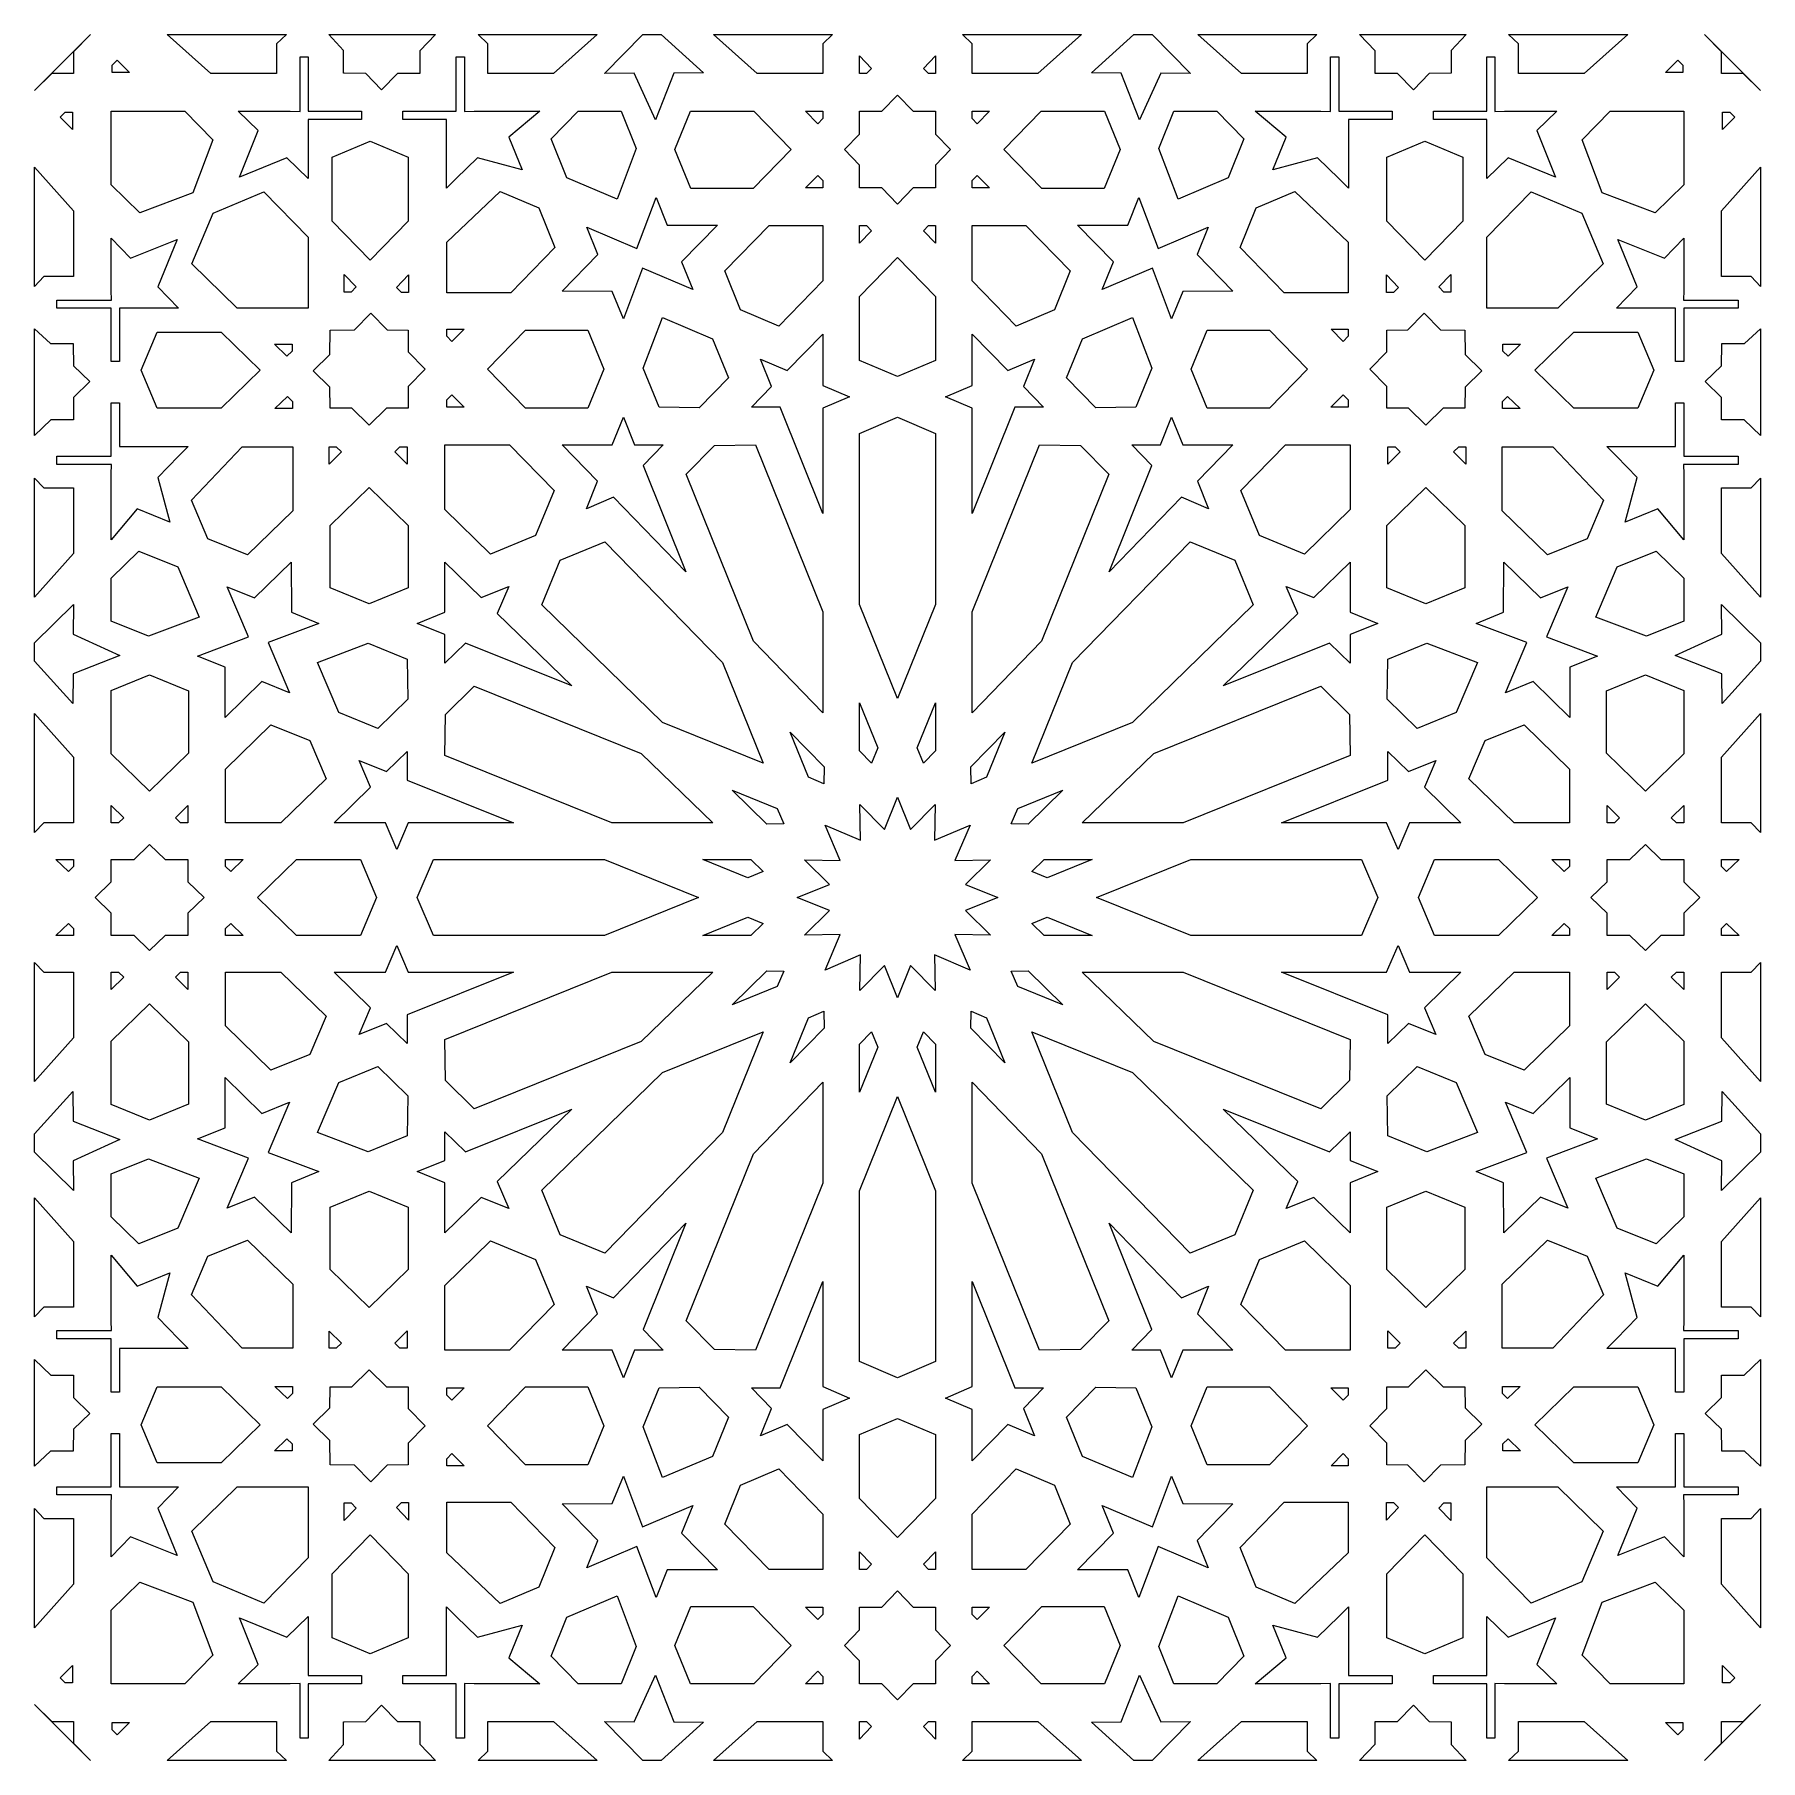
# Model space of a CAD drawing. Extents: x 926 to 1921, y -90 to 906.
import ezdxf

# ---------------------------------------------------------------- set-up
doc = ezdxf.new("R2010")
doc.units = 0
doc.layers.add('LAYER_1', color=18, linetype='CONTINUOUS')

msp = doc.modelspace()

# ---------------------------------------------------------------- linework, layer by layer
at = {"layer": 'LAYER_1'}
for points in [[(1065.37, 900.58), (1065.37, 883.39), (1027.54, 883.39), (1002.36, 905.94), (1071.08, 905.94)], [(1157.11, 905.94), (1148.01, 896.6), (1148.01, 883.39), (1135.13, 883.39), (1125.98, 874.1), (1116.94, 883.39), (1104.34, 883.63), (1104.1, 883.64), (1104.1, 896.8), (1095.5, 905.94)], [(1225.15, 883.39), (1187.32, 883.39), (1187.32, 900.58), (1181.62, 905.94), (1250.33, 905.94)], [(1311.65, 883.8), (1294.51, 883.63), (1283.89, 856.71), (1271.74, 883.63), (1254.6, 883.47), (1276.6, 905.9), (1276.56, 905.94), (1287.19, 905.94)], [(1380.41, 900.58), (1380.41, 883.39), (1342.58, 883.39), (1317.4, 905.94), (1386.11, 905.94)], [(1504.5, 883.39), (1466.67, 883.39), (1466.67, 900.58), (1460.97, 905.94), (1529.68, 905.94)], [(1570.48, 905.9), (1592.48, 883.47), (1575.34, 883.63), (1563.2, 856.71), (1552.57, 883.63), (1535.43, 883.8), (1559.89, 905.94), (1570.52, 905.94)], [(1659.76, 900.58), (1659.76, 883.39), (1621.93, 883.39), (1596.75, 905.94), (1665.47, 905.94)], [(1742.98, 896.8), (1742.98, 883.64), (1742.74, 883.63), (1730.15, 883.39), (1721.1, 874.1), (1711.95, 883.39), (1699.08, 883.39), (1699.08, 896.6), (1689.97, 905.94), (1751.58, 905.94)], [(1819.54, 883.39), (1781.71, 883.39), (1781.71, 900.58), (1776.01, 905.94), (1844.72, 905.94)], [(948.34, 895.89), (948.34, 883.39), (935.84, 883.39), (925.85, 873.64), (958.09, 905.88)], [(1921.23, 873.64), (1911.24, 883.39), (1898.74, 883.39), (1898.74, 895.89), (1888.99, 905.88)], [(980.49, 884), (970.56, 884), (970.56, 888.22), (973.47, 891.21)], [(1083.68, 861.68), (1114.46, 861.68), (1114.46, 856.94), (1083.68, 856.94), (1083.68, 822.87), (1071.37, 834.81), (1044.02, 823.66), (1054.87, 850.49), (1043.33, 861.68), (1073.34, 861.65), (1078.94, 861.63), (1078.94, 893.04), (1083.68, 893.04)], [(1173.75, 861.63), (1179.35, 861.65), (1209.36, 861.68), (1217.2, 861.68), (1199.35, 846.75), (1207, 827.93), (1181.32, 834.81), (1169.01, 822.87), (1163.38, 817.24), (1163.38, 856.94), (1138.23, 856.94), (1138.23, 861.68), (1169.01, 861.68), (1169.01, 893.04), (1173.75, 893.04)], [(1408.6, 886.37), (1405.7, 883.39), (1401.58, 883.39), (1401.58, 893.58)], [(1445.51, 883.39), (1441.38, 883.39), (1438.48, 886.37), (1445.5, 893.58)], [(1678.07, 861.68), (1708.86, 861.68), (1708.86, 856.94), (1683.7, 856.94), (1683.7, 817.24), (1678.07, 822.87), (1665.76, 834.81), (1640.08, 827.93), (1647.74, 846.75), (1629.89, 861.68), (1637.72, 861.68), (1667.73, 861.65), (1673.33, 861.63), (1673.33, 893.04), (1678.07, 893.04)], [(1768.14, 861.63), (1773.74, 861.65), (1803.75, 861.68), (1792.21, 850.49), (1803.06, 823.66), (1775.71, 834.81), (1763.4, 822.87), (1763.4, 856.94), (1732.62, 856.94), (1732.62, 861.68), (1763.4, 861.68), (1763.4, 893.04), (1768.14, 893.04)], [(1876.53, 888.22), (1876.53, 884), (1866.59, 884), (1873.61, 891.21)], [(1432.64, 861.68), (1445.51, 861.68), (1445.51, 848.47), (1454.12, 839.56), (1445.51, 830.66), (1445.51, 817.45), (1432.64, 817.45), (1423.54, 808.11), (1414.44, 817.45), (1401.57, 817.45), (1401.57, 830.66), (1392.96, 839.56), (1401.57, 848.47), (1401.57, 861.68), (1414.44, 861.68), (1423.54, 871.02)], [(947.73, 851.24), (940.52, 858.26), (943.51, 861.17), (947.73, 861.17)], [(1028.68, 845.1), (1017.18, 814.55), (986.63, 803.05), (970.05, 819.23), (970.05, 861.68), (1012.5, 861.68)], [(1272.84, 840.21), (1261.76, 810.95), (1232.89, 823.23), (1223.78, 845.79), (1239.27, 861.68), (1264.17, 861.68)], [(1362.26, 839.56), (1340.26, 817.03), (1304.3, 817.03), (1295.19, 839.57), (1304.12, 861.68), (1340.66, 861.68)], [(1380.41, 861.67), (1380.41, 857.45), (1377.53, 854.48), (1370.52, 861.68)], [(1469.55, 854.48), (1466.67, 857.45), (1466.67, 861.67), (1476.57, 861.68)], [(1551.9, 839.57), (1542.79, 817.03), (1506.82, 817.03), (1484.83, 839.56), (1506.42, 861.68), (1542.96, 861.68)], [(1623.3, 845.79), (1614.19, 823.23), (1585.33, 810.95), (1574.24, 840.21), (1582.91, 861.68), (1607.82, 861.68)], [(1877.03, 819.23), (1860.46, 803.05), (1829.91, 814.55), (1818.4, 845.1), (1834.58, 861.68), (1877.03, 861.68)], [(1906.56, 858.26), (1899.35, 851.24), (1899.35, 861.17), (1903.57, 861.17)], [(1141.36, 835.14), (1141.36, 798.23), (1119.41, 775.75), (1097.41, 798.27), (1097.41, 835.11), (1119.41, 844.45)], [(1749.67, 835.11), (1749.67, 798.27), (1727.68, 775.75), (1705.72, 798.23), (1705.73, 835.14), (1727.67, 844.45)], [(948.34, 804.19), (948.34, 766.36), (931.15, 766.36), (925.79, 760.65), (925.79, 829.37)], [(1921.29, 760.65), (1915.94, 766.36), (1898.74, 766.36), (1898.74, 804.19), (1921.29, 829.37)], [(1380.41, 821.68), (1380.41, 817.46), (1370.52, 817.45), (1377.53, 824.64)], [(1476.57, 817.45), (1466.67, 817.46), (1466.67, 821.68), (1469.55, 824.64)], [(1083.62, 789.15), (1083.64, 748.09), (1042.58, 748.11), (1016.46, 773.59), (1028.83, 802.9), (1058.14, 815.27)], [(1216.72, 805.92), (1225.95, 783.06), (1200.47, 756.94), (1163.6, 756.92), (1163.58, 786.24), (1194.41, 815.36)], [(1290.7, 795.96), (1319.64, 795.9), (1299.01, 774.76), (1305.43, 758.87), (1276.51, 771.15), (1265.48, 741.88), (1259.06, 757.78), (1230.12, 757.84), (1250.75, 778.97), (1244.33, 794.87), (1273.25, 782.59), (1284.28, 811.86)], [(1573.83, 782.59), (1602.75, 794.87), (1596.33, 778.97), (1616.97, 757.84), (1588.02, 757.78), (1581.61, 741.88), (1570.57, 771.15), (1541.65, 758.87), (1548.07, 774.76), (1527.44, 795.9), (1556.38, 795.96), (1562.8, 811.86)], [(1683.51, 786.24), (1683.49, 756.92), (1646.61, 756.94), (1621.13, 783.06), (1630.37, 805.92), (1652.67, 815.36)], [(1818.26, 802.9), (1830.63, 773.59), (1804.5, 748.11), (1763.45, 748.09), (1763.46, 789.15), (1788.94, 815.27)], [(981.24, 776.86), (1008.07, 787.71), (996.92, 760.36), (1008.86, 748.05), (974.79, 748.05), (974.79, 717.26), (970.05, 717.26), (970.05, 748.05), (938.69, 748.05), (938.69, 752.79), (970.1, 752.79), (970.07, 758.39), (970.05, 788.4)], [(1380.44, 763.85), (1355.04, 737.77), (1333.06, 747.11), (1323.97, 769.61), (1349.43, 795.74), (1380.44, 795.74)], [(1408.6, 792.76), (1401.58, 785.55), (1401.58, 795.74), (1405.7, 795.74)], [(1445.5, 785.55), (1438.48, 792.76), (1441.38, 795.74), (1445.51, 795.74)], [(1523.11, 769.61), (1514.02, 747.11), (1492.05, 737.77), (1466.64, 763.85), (1466.64, 795.74), (1497.65, 795.74)], [(1877.01, 758.39), (1876.98, 752.79), (1908.39, 752.79), (1908.39, 748.05), (1877.03, 748.05), (1877.03, 717.26), (1872.3, 717.26), (1872.3, 748.05), (1838.23, 748.05), (1850.16, 760.36), (1839.01, 787.71), (1865.85, 776.86), (1877.03, 788.4)], [(1445.5, 754.88), (1445.5, 718.01), (1423.54, 708.67), (1401.58, 718.01), (1401.58, 754.88), (1423.54, 777.42)], [(1111.38, 760.4), (1108.46, 757.42), (1104.35, 757.42), (1104.35, 767.6)], [(1141.53, 757.08), (1137.44, 757.08), (1134.53, 760.06), (1141.52, 767.25)], [(1712.55, 760.06), (1709.64, 757.08), (1705.55, 757.08), (1705.57, 767.25)], [(1742.73, 757.42), (1738.62, 757.42), (1735.7, 760.4), (1742.73, 767.6)], [(1129.15, 735.62), (1141.38, 735.39), (1141.38, 722.85), (1151.13, 712.85), (1141.38, 702.85), (1141.38, 690.35), (1128.88, 690.35), (1118.88, 680.6), (1108.88, 690.35), (1096.34, 690.35), (1096.11, 702.58), (1086.49, 712.02), (1096.11, 721.45), (1096.31, 735.42), (1110.28, 735.62), (1119.71, 745.24)], [(1316.87, 730.51), (1325.98, 707.95), (1309.12, 690.65), (1286.03, 690.96), (1276.92, 713.53), (1288, 742.78)], [(1570.16, 713.53), (1561.06, 690.96), (1537.96, 690.65), (1521.11, 707.95), (1530.21, 730.51), (1559.08, 742.78)], [(1736.8, 735.62), (1750.77, 735.42), (1750.98, 721.45), (1760.59, 712.02), (1750.98, 702.58), (1750.74, 690.35), (1738.2, 690.35), (1728.2, 680.6), (1718.21, 690.35), (1705.71, 690.35), (1705.71, 702.85), (1695.96, 712.85), (1705.71, 722.85), (1705.71, 735.39), (1717.94, 735.62), (1727.37, 745.24)], [(934.93, 727.63), (948.09, 727.63), (948.09, 727.39), (948.34, 714.79), (957.63, 705.75), (948.34, 696.6), (948.34, 683.72), (935.13, 683.72), (925.79, 674.62), (925.79, 736.23)], [(1033.46, 734.32), (1055.98, 712.32), (1033.5, 690.37), (996.59, 690.37), (987.28, 712.32), (996.62, 734.32)], [(1074.31, 727.38), (1074.31, 723.27), (1071.32, 720.35), (1064.13, 727.38)], [(1166.5, 728.88), (1163.59, 731.87), (1163.59, 736.06), (1173.51, 736.06)], [(1254.08, 712.85), (1244.99, 690.37), (1208.96, 690.37), (1187.01, 712.85), (1209.01, 735.38), (1244.97, 735.38)], [(1380.41, 703.49), (1395.89, 696.91), (1380.4, 690.33), (1380.45, 629.66), (1355.84, 690.94), (1339.27, 690.94), (1350.9, 702.88), (1344.49, 718.76), (1359.97, 712.18), (1380.42, 733.17)], [(1487.12, 712.18), (1502.6, 718.76), (1496.18, 702.88), (1507.81, 690.94), (1491.25, 690.94), (1466.63, 629.66), (1466.68, 690.33), (1451.19, 696.91), (1466.67, 703.49), (1466.67, 733.17)], [(1638.08, 735.38), (1660.07, 712.85), (1638.12, 690.37), (1602.09, 690.37), (1593, 712.85), (1602.11, 735.38)], [(1683.49, 731.87), (1680.58, 728.88), (1673.58, 736.06), (1683.49, 736.06)], [(1775.76, 720.35), (1772.77, 723.27), (1772.77, 727.38), (1782.95, 727.38)], [(1859.8, 712.32), (1850.49, 690.37), (1813.58, 690.37), (1791.1, 712.32), (1813.63, 734.32), (1850.47, 734.32)], [(1921.29, 674.62), (1911.95, 683.72), (1898.74, 683.72), (1898.74, 696.6), (1889.45, 705.75), (1898.74, 714.79), (1898.99, 727.39), (1898.99, 727.63), (1912.15, 727.63), (1921.29, 736.23)], [(1074.65, 694.29), (1074.65, 690.2), (1064.48, 690.21), (1071.67, 697.2)], [(1173.52, 690.97), (1163.59, 690.97), (1163.59, 695.18), (1166.5, 698.17)], [(1683.49, 695.18), (1683.49, 690.97), (1673.56, 690.97), (1680.58, 698.17)], [(1782.6, 690.21), (1772.43, 690.2), (1772.43, 694.29), (1775.41, 697.2)], [(974.79, 693.5), (974.79, 668.35), (1014.49, 668.35), (1008.86, 662.72), (996.92, 650.41), (1003.8, 624.73), (984.98, 632.38), (970.05, 614.53), (970.05, 622.37), (970.07, 652.38), (970.1, 657.98), (938.69, 657.98), (938.69, 662.72), (970.05, 662.72), (970.05, 693.5)], [(1877.03, 662.72), (1908.39, 662.72), (1908.39, 657.98), (1876.98, 657.98), (1877.01, 652.38), (1877.03, 622.37), (1877.03, 614.53), (1862.1, 632.38), (1843.28, 624.73), (1850.16, 650.41), (1838.23, 662.72), (1832.59, 668.35), (1872.3, 668.35), (1872.3, 693.5), (1877.03, 693.5)], [(1271.89, 669.28), (1288.45, 669.28), (1276.85, 657.37), (1301.44, 596.06), (1259.67, 639), (1244.18, 632.41), (1250.59, 648.3), (1230.14, 669.28), (1259.06, 669.28), (1265.47, 685.17)], [(1445.49, 675.82), (1445.49, 577.28), (1423.54, 522.89), (1401.59, 577.28), (1401.59, 675.82), (1423.54, 685.17)], [(1588.02, 669.28), (1616.94, 669.28), (1596.49, 648.3), (1602.9, 632.41), (1587.41, 639), (1545.65, 596.06), (1570.24, 657.37), (1558.63, 669.28), (1575.2, 669.28), (1581.61, 685.17)], [(1074.81, 668.13), (1074.79, 631.26), (1048.66, 605.78), (1025.81, 615.01), (1016.37, 637.32), (1045.49, 668.15)], [(1102.85, 665.23), (1095.67, 658.22), (1095.67, 668.14), (1099.86, 668.14)], [(1140.76, 658.21), (1133.56, 665.23), (1136.55, 668.14), (1140.76, 668.14)], [(1225.56, 642.86), (1214.79, 616.94), (1188.87, 606.17), (1162.45, 631.92), (1162.45, 669.28), (1199.81, 669.28)], [(1380.42, 573.01), (1380.42, 514.66), (1340.5, 556.04), (1301.68, 652.27), (1317.93, 668.95), (1341.6, 669.24)], [(1529.15, 668.95), (1545.4, 652.27), (1506.58, 556.04), (1466.66, 514.66), (1466.66, 573.01), (1505.48, 669.24)], [(1684.63, 669.28), (1684.63, 631.92), (1658.21, 606.17), (1632.29, 616.94), (1621.52, 642.86), (1647.27, 669.28)], [(1713.53, 665.23), (1706.32, 658.21), (1706.32, 668.14), (1710.53, 668.14)], [(1751.41, 658.22), (1744.24, 665.23), (1747.22, 668.14), (1751.41, 668.14)], [(1830.71, 637.32), (1821.27, 615.01), (1798.42, 605.78), (1772.29, 631.26), (1772.28, 668.13), (1801.6, 668.15)], [(931.15, 644.41), (948.34, 644.41), (948.34, 606.58), (925.79, 581.4), (925.79, 650.11)], [(1921.29, 581.4), (1898.74, 606.58), (1898.74, 644.41), (1915.94, 644.41), (1921.29, 650.11)], [(1141.36, 622.77), (1141.36, 586.74), (1118.88, 577.65), (1096.35, 586.76), (1096.35, 622.72), (1118.88, 644.72)], [(1750.73, 622.72), (1750.73, 586.76), (1728.2, 577.65), (1705.72, 586.74), (1705.72, 622.77), (1728.2, 644.72)], [(1008.5, 598.84), (1020.77, 569.97), (991.52, 558.89), (970.05, 567.56), (970.05, 592.46), (985.94, 607.95)], [(1322.55, 543.74), (1345.97, 485.76), (1287.99, 509.18), (1218.34, 577.04), (1228.99, 602.74), (1254.69, 613.39)], [(1618.09, 602.74), (1628.74, 577.04), (1559.09, 509.18), (1501.11, 485.76), (1524.53, 543.74), (1592.4, 613.39)], [(1877.03, 592.46), (1877.03, 567.56), (1855.56, 558.89), (1826.31, 569.97), (1838.58, 598.84), (1861.14, 607.95)], [(1073.95, 572.67), (1089.85, 566.25), (1060.58, 555.22), (1072.86, 526.3), (1056.97, 532.72), (1035.83, 512.09), (1035.77, 541.03), (1019.87, 547.45), (1049.14, 558.48), (1036.86, 587.4), (1052.76, 580.98), (1073.89, 601.61)], [(1183.43, 581.13), (1199.32, 587.55), (1192.73, 572.06), (1235.67, 530.29), (1174.36, 554.88), (1162.45, 543.28), (1162.45, 559.84), (1146.56, 566.26), (1162.45, 572.67), (1162.45, 601.59)], [(1684.63, 572.67), (1700.52, 566.26), (1684.63, 559.84), (1684.63, 543.28), (1672.72, 554.88), (1611.42, 530.29), (1654.35, 572.06), (1647.77, 587.55), (1663.65, 581.13), (1684.63, 601.59)], [(1794.33, 580.98), (1810.22, 587.4), (1797.94, 558.48), (1827.21, 547.45), (1811.31, 541.03), (1811.25, 512.09), (1790.12, 532.72), (1774.22, 526.3), (1786.5, 555.22), (1757.23, 566.25), (1773.13, 572.67), (1773.19, 601.61)], [(948.1, 559.99), (975.02, 547.84), (948.1, 537.22), (947.93, 520.08), (925.79, 544.54), (925.79, 555.17), (925.83, 555.13), (948.26, 577.13)], [(1921.25, 555.13), (1921.29, 555.17), (1921.29, 544.54), (1899.15, 520.08), (1898.98, 537.22), (1872.06, 547.84), (1898.99, 559.99), (1898.82, 577.13)], [(1140.77, 545.7), (1141.08, 522.61), (1123.78, 505.75), (1101.22, 514.86), (1088.95, 543.73), (1118.2, 554.81)], [(1758.14, 543.73), (1745.86, 514.86), (1723.3, 505.75), (1706, 522.61), (1706.32, 545.7), (1728.88, 554.81)], [(1014.7, 527.43), (1014.7, 491.47), (992.17, 469.47), (970.05, 491.07), (970.05, 527.61), (992.16, 536.54)], [(1275.69, 491.23), (1317.07, 451.31), (1258.72, 451.31), (1162.48, 490.13), (1162.78, 513.8), (1179.46, 530.05)], [(1684.3, 513.8), (1684.6, 490.13), (1588.36, 451.31), (1530.01, 451.31), (1571.39, 491.23), (1667.62, 530.05)], [(1877.03, 527.61), (1877.03, 491.07), (1854.92, 469.47), (1832.39, 491.47), (1832.39, 527.43), (1854.92, 536.54)], [(1412.11, 494.51), (1408.55, 485.7), (1401.58, 492.86), (1401.61, 520.53)], [(1445.51, 492.86), (1438.53, 485.7), (1434.97, 494.51), (1445.48, 520.53)], [(948.34, 489.15), (948.34, 451.32), (931.15, 451.32), (925.79, 445.62), (925.79, 514.33)], [(1084.62, 498.67), (1093.96, 476.69), (1067.88, 451.29), (1035.99, 451.29), (1035.99, 482.3), (1062.11, 507.76)], [(1811.09, 482.3), (1811.09, 451.29), (1779.2, 451.29), (1753.12, 476.69), (1762.47, 498.67), (1784.97, 507.76)], [(1921.29, 445.62), (1915.94, 451.32), (1898.74, 451.32), (1898.74, 489.15), (1921.29, 514.33)], [(1381.19, 483.56), (1381.13, 473.72), (1372.17, 477.53), (1361.67, 503.55)], [(1474.91, 477.53), (1465.95, 473.72), (1465.89, 483.56), (1485.41, 503.55)], [(1140.79, 475.89), (1202.07, 451.28), (1141.4, 451.33), (1134.82, 435.84), (1128.24, 451.32), (1098.56, 451.31), (1119.55, 471.76), (1112.97, 487.24), (1128.85, 480.83), (1140.79, 492.46)], [(1718.23, 480.83), (1734.11, 487.24), (1727.54, 471.76), (1748.52, 451.31), (1718.85, 451.32), (1712.27, 435.84), (1705.68, 451.33), (1645.01, 451.28), (1706.29, 475.89), (1706.29, 492.46)], [(1354.2, 459.56), (1358.01, 450.6), (1348.17, 450.54), (1328.18, 470.06)], [(1498.91, 450.54), (1489.07, 450.6), (1492.88, 459.56), (1518.9, 470.06)], [(977.25, 454.2), (974.28, 451.32), (970.06, 451.32), (970.05, 461.21)], [(1014.27, 451.32), (1010.05, 451.32), (1007.08, 454.2), (1014.28, 461.21)], [(1431.1, 447.4), (1445.21, 461.85), (1444.83, 441.23), (1465.36, 450), (1456.58, 429.48), (1477.2, 429.86), (1462.75, 415.75), (1481.49, 408.19), (1462.75, 400.63), (1477.2, 386.52), (1456.58, 386.9), (1465.36, 366.37), (1444.83, 375.15), (1445.21, 354.53), (1431.1, 368.98), (1423.54, 350.24), (1415.98, 368.98), (1401.87, 354.53), (1402.25, 375.15), (1381.73, 366.37), (1390.5, 386.9), (1369.88, 386.52), (1384.33, 400.63), (1365.6, 408.19), (1384.33, 415.75), (1369.88, 429.86), (1390.5, 429.48), (1381.73, 450), (1402.25, 441.23), (1401.87, 461.85), (1415.98, 447.4), (1423.54, 466.13)], [(1840, 454.2), (1837.04, 451.32), (1832.81, 451.32), (1832.8, 461.21)], [(1877.02, 451.32), (1872.8, 451.32), (1869.84, 454.2), (1877.03, 461.21)], [(1001.07, 430.16), (1014.28, 430.16), (1014.28, 417.29), (1023.62, 408.19), (1014.28, 399.09), (1014.28, 386.22), (1001.07, 386.22), (992.17, 377.61), (983.26, 386.22), (970.05, 386.22), (970.05, 399.09), (960.71, 408.19), (970.05, 417.29), (970.05, 430.16), (983.26, 430.16), (992.17, 438.77)], [(1863.82, 430.16), (1877.03, 430.16), (1877.04, 417.29), (1886.37, 408.19), (1877.04, 399.09), (1877.03, 386.22), (1863.82, 386.22), (1854.92, 377.61), (1846.01, 386.22), (1832.8, 386.22), (1832.8, 399.09), (1823.46, 408.19), (1832.8, 417.29), (1832.8, 430.16), (1846.01, 430.16), (1854.92, 438.77)], [(948.34, 426.03), (945.36, 423.13), (938.15, 430.15), (948.34, 430.15)], [(1046.18, 430.15), (1038.97, 423.13), (1035.99, 426.03), (1035.99, 430.15)], [(1123.06, 408.19), (1113.72, 386.23), (1076.85, 386.23), (1054.31, 408.19), (1076.85, 430.15), (1113.72, 430.15)], [(1308.84, 408.19), (1254.45, 386.24), (1155.91, 386.24), (1146.56, 408.19), (1155.91, 430.14), (1254.45, 430.14)], [(1346.03, 423.18), (1337.22, 419.62), (1311.2, 430.12), (1338.87, 430.15)], [(1535.88, 430.12), (1509.86, 419.62), (1501.05, 423.18), (1508.21, 430.15)], [(1691.17, 430.14), (1700.52, 408.19), (1691.17, 386.24), (1592.64, 386.24), (1538.25, 408.19), (1592.64, 430.14)], [(1792.77, 408.19), (1770.24, 386.23), (1733.36, 386.23), (1724.03, 408.19), (1733.36, 430.15), (1770.24, 430.15)], [(1811.09, 426.03), (1808.11, 423.13), (1800.9, 430.15), (1811.09, 430.15)], [(1908.93, 430.15), (1901.72, 423.13), (1898.74, 426.03), (1898.74, 430.15)], [(948.34, 390.35), (948.34, 386.22), (938.15, 386.23), (945.36, 393.25)], [(1046.18, 386.23), (1035.99, 386.22), (1035.99, 390.35), (1038.97, 393.25)], [(1346.03, 393.2), (1338.87, 386.22), (1311.2, 386.25), (1337.22, 396.76)], [(1535.88, 386.25), (1508.21, 386.22), (1501.05, 393.2), (1509.86, 396.76)], [(1811.09, 390.35), (1811.09, 386.22), (1800.9, 386.23), (1808.11, 393.25)], [(1908.93, 386.23), (1898.74, 386.22), (1898.74, 390.35), (1901.72, 393.25)], [(1141.4, 365.05), (1202.07, 365.1), (1140.79, 340.48), (1140.79, 323.92), (1128.85, 335.55), (1112.97, 329.13), (1119.55, 344.61), (1098.56, 365.06), (1128.24, 365.06), (1134.82, 380.54)], [(1718.85, 365.06), (1748.52, 365.06), (1727.54, 344.61), (1734.11, 329.13), (1718.23, 335.55), (1706.29, 323.92), (1706.29, 340.48), (1645.01, 365.1), (1705.68, 365.05), (1712.27, 380.54)], [(931.15, 365.06), (948.34, 365.06), (948.34, 327.23), (925.79, 302.05), (925.79, 370.76)], [(1921.29, 302.05), (1898.74, 327.23), (1898.74, 365.06), (1915.94, 365.06), (1921.29, 370.76)], [(977.25, 362.18), (970.05, 355.16), (970.06, 365.06), (974.28, 365.06)], [(1014.27, 365.06), (1014.28, 355.16), (1007.08, 362.18), (1010.05, 365.06)], [(1093.96, 339.68), (1084.62, 317.7), (1062.11, 308.62), (1035.99, 334.08), (1035.99, 365.09), (1067.88, 365.09)], [(1275.69, 325.15), (1179.46, 286.33), (1162.78, 302.58), (1162.48, 326.25), (1258.72, 365.07), (1317.07, 365.07)], [(1358.01, 365.78), (1354.2, 356.82), (1328.18, 346.32), (1348.17, 365.84)], [(1518.9, 346.32), (1492.88, 356.82), (1489.07, 365.78), (1498.91, 365.84)], [(1588.36, 365.07), (1684.6, 326.25), (1684.3, 302.58), (1667.62, 286.33), (1571.39, 325.15), (1530.01, 365.07)], [(1811.09, 334.08), (1784.97, 308.62), (1762.47, 317.7), (1753.12, 339.68), (1779.2, 365.09), (1811.09, 365.09)], [(1840, 362.18), (1832.8, 355.16), (1832.81, 365.06), (1837.04, 365.06)], [(1877.02, 365.06), (1877.03, 355.16), (1869.84, 362.18), (1872.8, 365.06)], [(1014.7, 324.91), (1014.7, 288.94), (992.16, 279.83), (970.05, 288.77), (970.05, 325.31), (992.17, 346.9)], [(1381.19, 332.82), (1361.67, 312.83), (1372.17, 338.85), (1381.13, 342.66)], [(1474.91, 338.85), (1485.41, 312.83), (1465.89, 332.82), (1465.95, 342.66)], [(1877.03, 325.31), (1877.03, 288.77), (1854.92, 279.83), (1832.39, 288.94), (1832.39, 324.91), (1854.92, 346.9)], [(1322.55, 272.64), (1254.69, 202.99), (1228.99, 213.64), (1218.34, 239.33), (1287.99, 307.2), (1345.97, 330.62)], [(1412.11, 321.87), (1401.61, 295.85), (1401.58, 323.51), (1408.55, 330.68)], [(1445.51, 323.51), (1445.48, 295.85), (1434.97, 321.87), (1438.53, 330.68)], [(1559.09, 307.2), (1628.74, 239.33), (1618.09, 213.64), (1592.4, 202.99), (1524.53, 272.64), (1501.11, 330.62)], [(1141.08, 293.77), (1140.77, 270.67), (1118.2, 261.57), (1088.95, 272.65), (1101.22, 301.52), (1123.78, 310.62)], [(1745.86, 301.52), (1758.14, 272.65), (1728.88, 261.57), (1706.32, 270.67), (1706, 293.77), (1723.3, 310.62)], [(1056.97, 283.66), (1072.86, 290.08), (1060.58, 261.16), (1089.85, 250.12), (1073.95, 243.71), (1073.89, 214.76), (1052.76, 235.4), (1036.86, 228.98), (1049.14, 257.9), (1019.87, 268.93), (1035.77, 275.35), (1035.83, 304.29)], [(1380.42, 243.37), (1341.6, 147.13), (1317.93, 147.43), (1301.68, 164.11), (1340.5, 260.34), (1380.42, 301.72)], [(1506.58, 260.34), (1545.4, 164.11), (1529.15, 147.43), (1505.48, 147.13), (1466.66, 243.37), (1466.66, 301.72)], [(1811.31, 275.35), (1827.21, 268.93), (1797.94, 257.9), (1810.22, 228.98), (1794.33, 235.4), (1773.19, 214.76), (1773.13, 243.71), (1757.23, 250.12), (1786.5, 261.16), (1774.22, 290.08), (1790.12, 283.66), (1811.25, 304.29)], [(948.1, 279.16), (975.02, 268.53), (948.1, 256.39), (948.26, 239.25), (925.83, 261.25), (925.79, 261.21), (925.79, 271.84), (947.93, 296.3)], [(1445.49, 239.09), (1445.49, 140.56), (1423.54, 131.21), (1401.59, 140.56), (1401.59, 239.09), (1423.54, 293.48)], [(1921.29, 271.84), (1921.29, 261.21), (1921.25, 261.25), (1898.82, 239.25), (1898.99, 256.39), (1872.06, 268.53), (1898.98, 279.16), (1899.15, 296.3)], [(1192.73, 244.32), (1199.32, 228.83), (1183.43, 235.24), (1162.45, 214.79), (1162.45, 243.71), (1146.56, 250.12), (1162.45, 256.53), (1162.45, 273.1), (1174.36, 261.49), (1235.67, 286.08)], [(1672.72, 261.49), (1684.63, 273.1), (1684.63, 256.53), (1700.52, 250.12), (1684.63, 243.71), (1684.63, 214.79), (1663.65, 235.24), (1647.77, 228.83), (1654.35, 244.32), (1611.42, 286.08)], [(1020.77, 246.4), (1008.5, 217.54), (985.94, 208.43), (970.05, 223.91), (970.05, 248.82), (991.52, 257.49)], [(1877.03, 248.82), (1877.03, 223.91), (1861.14, 208.43), (1838.58, 217.54), (1826.31, 246.4), (1855.56, 257.49)], [(948.34, 209.79), (948.34, 171.97), (931.15, 171.97), (925.79, 166.26), (925.79, 234.98)], [(1141.36, 229.64), (1141.36, 193.61), (1118.88, 171.66), (1096.35, 193.65), (1096.35, 229.62), (1118.88, 238.73)], [(1750.73, 229.62), (1750.73, 193.65), (1728.2, 171.66), (1705.72, 193.61), (1705.72, 229.64), (1728.2, 238.73)], [(1921.29, 166.26), (1915.94, 171.97), (1898.74, 171.97), (1898.74, 209.79), (1921.29, 234.98)], [(1276.85, 159.01), (1288.45, 147.1), (1271.89, 147.1), (1265.47, 131.21), (1259.06, 147.1), (1230.14, 147.1), (1250.59, 168.08), (1244.18, 183.96), (1259.67, 177.38), (1301.44, 220.31)], [(1587.41, 177.38), (1602.9, 183.96), (1596.49, 168.08), (1616.94, 147.1), (1588.02, 147.1), (1581.61, 131.21), (1575.2, 147.1), (1558.63, 147.1), (1570.24, 159.01), (1545.65, 220.31)], [(1074.79, 185.12), (1074.81, 148.24), (1045.49, 148.22), (1016.37, 179.06), (1025.81, 201.36), (1048.66, 210.59)], [(1214.79, 199.44), (1225.56, 173.52), (1199.81, 147.1), (1162.45, 147.1), (1162.45, 184.46), (1188.87, 210.21)], [(1684.63, 184.46), (1684.63, 147.1), (1647.27, 147.1), (1621.52, 173.52), (1632.29, 199.44), (1658.21, 210.21)], [(1821.27, 201.36), (1830.71, 179.06), (1801.6, 148.22), (1772.28, 148.24), (1772.29, 185.12), (1798.42, 210.59)], [(984.98, 183.99), (1003.8, 191.65), (996.92, 165.97), (1008.86, 153.66), (1014.49, 148.03), (974.79, 148.03), (974.79, 122.87), (970.05, 122.87), (970.05, 153.66), (938.69, 153.66), (938.69, 158.4), (970.1, 158.4), (970.07, 163.99), (970.05, 194.01), (970.05, 201.84)], [(1877.03, 194.01), (1877.01, 163.99), (1876.98, 158.4), (1908.39, 158.4), (1908.39, 153.66), (1877.03, 153.66), (1877.03, 122.87), (1872.3, 122.87), (1872.3, 148.03), (1832.59, 148.03), (1838.23, 153.66), (1850.16, 165.97), (1843.28, 191.65), (1862.1, 183.99), (1877.03, 201.84)], [(1380.4, 126.05), (1395.89, 119.46), (1380.41, 112.88), (1380.42, 83.21), (1359.97, 104.19), (1344.49, 97.62), (1350.9, 113.5), (1339.27, 125.44), (1355.84, 125.44), (1380.45, 186.72)], [(1491.25, 125.44), (1507.81, 125.44), (1496.18, 113.5), (1502.6, 97.62), (1487.12, 104.19), (1466.67, 83.21), (1466.67, 112.88), (1451.19, 119.46), (1466.68, 126.05), (1466.63, 186.72)], [(1102.85, 151.15), (1099.86, 148.24), (1095.67, 148.24), (1095.67, 158.15)], [(1140.76, 148.24), (1136.55, 148.24), (1133.56, 151.15), (1140.76, 158.17)], [(1713.53, 151.15), (1710.53, 148.24), (1706.32, 148.24), (1706.32, 158.17)], [(1751.41, 148.24), (1747.22, 148.24), (1744.24, 151.15), (1751.41, 158.15)], [(935.13, 132.65), (948.34, 132.65), (948.34, 119.78), (957.63, 110.63), (948.34, 101.58), (948.09, 88.99), (948.09, 88.75), (934.93, 88.75), (925.79, 80.15), (925.79, 141.76)], [(1921.29, 80.15), (1912.15, 88.75), (1898.99, 88.75), (1898.99, 88.99), (1898.74, 101.58), (1889.45, 110.63), (1898.74, 119.78), (1898.74, 132.65), (1911.95, 132.65), (1921.29, 141.76)], [(1128.88, 126.02), (1141.38, 126.02), (1141.38, 113.52), (1151.13, 103.53), (1141.38, 93.53), (1141.38, 80.99), (1129.15, 80.75), (1119.71, 71.14), (1110.28, 80.75), (1096.31, 80.96), (1096.11, 94.93), (1086.49, 104.36), (1096.11, 113.79), (1096.34, 126.02), (1108.88, 126.02), (1118.88, 135.77)], [(1738.2, 126.02), (1750.74, 126.02), (1750.98, 113.79), (1760.59, 104.36), (1750.98, 94.93), (1750.77, 80.96), (1736.8, 80.75), (1727.37, 71.14), (1717.94, 80.75), (1705.71, 80.99), (1705.71, 93.53), (1695.96, 103.53), (1705.71, 113.52), (1705.71, 126.02), (1718.21, 126.02), (1728.2, 135.77)], [(1055.98, 104.05), (1033.46, 82.06), (996.62, 82.06), (987.28, 104.06), (996.59, 126), (1033.5, 126.01)], [(1074.65, 122.09), (1071.67, 119.17), (1064.48, 126.16), (1074.65, 126.18)], [(1166.5, 118.2), (1163.59, 121.19), (1163.59, 125.41), (1173.52, 125.41)], [(1244.99, 126.01), (1254.08, 103.53), (1244.97, 81), (1209.01, 81), (1187.01, 103.53), (1208.96, 126.01)], [(1325.98, 108.43), (1316.87, 85.86), (1288, 73.59), (1276.92, 102.85), (1286.03, 125.41), (1309.12, 125.73)], [(1561.06, 125.41), (1570.16, 102.85), (1559.08, 73.59), (1530.21, 85.86), (1521.11, 108.43), (1537.96, 125.73)], [(1660.07, 103.53), (1638.08, 81), (1602.11, 81), (1593, 103.53), (1602.09, 126.01), (1638.12, 126.01)], [(1683.49, 121.19), (1680.58, 118.2), (1673.56, 125.41), (1683.49, 125.41)], [(1782.6, 126.16), (1775.41, 119.17), (1772.43, 122.09), (1772.43, 126.18)], [(1850.49, 126), (1859.8, 104.06), (1850.47, 82.06), (1813.63, 82.06), (1791.1, 104.05), (1813.58, 126.01)], [(1445.5, 98.37), (1445.5, 61.49), (1423.54, 38.96), (1401.58, 61.49), (1401.58, 98.37), (1423.54, 107.7)], [(974.79, 68.33), (1008.86, 68.33), (996.92, 56.02), (1008.07, 28.67), (981.24, 39.52), (970.05, 27.98), (970.07, 57.99), (970.1, 63.59), (938.69, 63.59), (938.69, 68.33), (970.05, 68.33), (970.05, 99.11), (974.79, 99.11)], [(1074.31, 93.11), (1074.31, 89), (1064.13, 89), (1071.32, 96.03)], [(1782.95, 89), (1772.77, 89), (1772.77, 93.11), (1775.76, 96.03)], [(1877.03, 68.33), (1908.39, 68.33), (1908.39, 63.59), (1876.98, 63.59), (1877.01, 57.99), (1877.03, 27.98), (1865.85, 39.52), (1839.01, 28.67), (1850.16, 56.02), (1838.23, 68.33), (1872.3, 68.33), (1872.3, 99.11), (1877.03, 99.11)], [(1173.51, 80.32), (1163.59, 80.32), (1163.59, 84.51), (1166.5, 87.49)], [(1683.49, 84.51), (1683.49, 80.32), (1673.58, 80.32), (1680.58, 87.49)], [(1276.51, 45.22), (1305.43, 57.51), (1299.01, 41.61), (1319.64, 20.48), (1290.7, 20.42), (1284.28, 4.52), (1273.25, 33.79), (1244.33, 21.5), (1250.75, 37.4), (1230.12, 58.54), (1259.06, 58.6), (1265.48, 74.5)], [(1380.44, 52.53), (1380.44, 20.64), (1349.43, 20.64), (1323.97, 46.76), (1333.06, 69.26), (1355.04, 78.61)], [(1514.02, 69.26), (1523.11, 46.76), (1497.65, 20.64), (1466.64, 20.64), (1466.64, 52.53), (1492.05, 78.61)], [(1588.02, 58.6), (1616.97, 58.54), (1596.33, 37.4), (1602.75, 21.5), (1573.83, 33.79), (1562.8, 4.52), (1556.38, 20.42), (1527.44, 20.48), (1548.07, 41.61), (1541.65, 57.51), (1570.57, 45.22), (1581.61, 74.5)], [(1083.62, 27.23), (1058.14, 1.1), (1028.83, 13.47), (1016.46, 42.79), (1042.58, 68.27), (1083.64, 68.28)], [(1804.5, 68.27), (1830.63, 42.79), (1818.26, 13.47), (1788.94, 1.1), (1763.46, 27.23), (1763.45, 68.28)], [(931.15, 50.02), (948.34, 50.02), (948.34, 12.19), (925.79, -12.99), (925.79, 55.72)], [(1108.46, 58.96), (1111.38, 55.97), (1104.35, 48.78), (1104.35, 58.96)], [(1141.53, 59.3), (1141.52, 49.13), (1134.53, 56.32), (1137.44, 59.3)], [(1200.47, 59.44), (1225.95, 33.31), (1216.72, 10.45), (1194.41, 1.02), (1163.58, 30.13), (1163.6, 59.45)], [(1683.51, 30.13), (1652.67, 1.02), (1630.37, 10.45), (1621.13, 33.31), (1646.61, 59.44), (1683.49, 59.45)], [(1712.55, 56.32), (1705.57, 49.13), (1705.55, 59.3), (1709.64, 59.3)], [(1742.73, 48.78), (1735.7, 55.97), (1738.62, 58.96), (1742.73, 58.96)], [(1921.29, -12.99), (1898.74, 12.19), (1898.74, 50.02), (1915.94, 50.02), (1921.29, 55.72)], [(1141.36, 18.15), (1141.36, -18.76), (1119.41, -28.07), (1097.41, -18.74), (1097.41, 18.1), (1119.41, 40.63)], [(1749.67, 18.1), (1749.67, -18.74), (1727.67, -28.07), (1705.73, -18.76), (1705.72, 18.15), (1727.68, 40.63)], [(1408.6, 23.62), (1405.7, 20.64), (1401.58, 20.64), (1401.58, 30.83)], [(1445.51, 20.64), (1441.38, 20.64), (1438.48, 23.62), (1445.5, 30.83)], [(1017.18, 1.82), (1028.68, -28.73), (1012.5, -45.3), (970.05, -45.3), (970.05, -2.85), (986.63, 13.33)], [(1877.03, -2.85), (1877.03, -45.3), (1834.58, -45.3), (1818.4, -28.73), (1829.91, 1.82), (1860.46, 13.33)], [(1272.84, -23.83), (1264.17, -45.3), (1239.27, -45.3), (1223.78, -29.41), (1232.89, -6.85), (1261.76, 5.42)], [(1432.64, -1.07), (1445.51, -1.07), (1445.51, -14.28), (1454.12, -23.19), (1445.51, -32.09), (1445.51, -45.3), (1432.64, -45.31), (1423.54, -54.65), (1414.44, -45.31), (1401.57, -45.3), (1401.57, -32.09), (1392.96, -23.19), (1401.57, -14.28), (1401.57, -1.07), (1414.44, -1.07), (1423.54, 8.27)], [(1614.19, -6.85), (1623.3, -29.41), (1607.82, -45.3), (1582.91, -45.3), (1574.24, -23.83), (1585.33, 5.42)], [(1083.68, -40.57), (1114.46, -40.57), (1114.46, -45.3), (1083.68, -45.3), (1083.68, -76.66), (1078.94, -76.66), (1078.94, -45.25), (1073.34, -45.28), (1043.33, -45.3), (1054.87, -34.12), (1044.02, -7.28), (1071.37, -18.43), (1083.68, -6.5)], [(1169.01, -6.5), (1181.32, -18.43), (1207, -11.55), (1199.35, -30.37), (1217.2, -45.3), (1209.36, -45.3), (1179.35, -45.28), (1173.75, -45.25), (1173.75, -76.66), (1169.01, -76.66), (1169.01, -45.3), (1138.23, -45.3), (1138.23, -40.57), (1163.38, -40.57), (1163.38, -0.86)], [(1362.26, -23.19), (1340.66, -45.3), (1304.12, -45.3), (1295.19, -23.19), (1304.3, -0.66), (1340.26, -0.66)], [(1380.41, -1.08), (1380.41, -5.31), (1377.53, -8.27), (1370.52, -1.07)], [(1469.55, -8.27), (1466.67, -5.31), (1466.67, -1.08), (1476.57, -1.07)], [(1542.79, -0.66), (1551.9, -23.19), (1542.96, -45.3), (1506.42, -45.3), (1484.83, -23.19), (1506.82, -0.66)], [(1683.7, -40.57), (1708.86, -40.57), (1708.86, -45.3), (1678.07, -45.3), (1678.07, -76.66), (1673.33, -76.66), (1673.33, -45.25), (1667.73, -45.28), (1637.72, -45.3), (1629.89, -45.3), (1647.74, -30.37), (1640.08, -11.55), (1665.76, -18.43), (1678.07, -6.5), (1683.7, -0.86)], [(1775.71, -18.43), (1803.06, -7.28), (1792.21, -34.12), (1803.75, -45.3), (1773.74, -45.28), (1768.14, -45.25), (1768.14, -76.66), (1763.4, -76.66), (1763.4, -45.3), (1732.62, -45.3), (1732.62, -40.57), (1763.4, -40.57), (1763.4, -6.5)], [(947.73, -44.8), (943.51, -44.8), (940.52, -41.88), (947.73, -34.86)], [(1380.41, -41.07), (1380.41, -45.29), (1370.52, -45.3), (1377.53, -38.11)], [(1476.57, -45.3), (1466.67, -45.29), (1466.67, -41.07), (1469.55, -38.11)], [(1906.56, -41.88), (1903.57, -44.8), (1899.35, -44.8), (1899.35, -34.86)], [(1294.51, -67.25), (1311.65, -67.42), (1287.19, -89.56), (1276.56, -89.56), (1276.6, -89.52), (1254.6, -67.09), (1271.74, -67.26), (1283.89, -40.33)], [(1575.34, -67.26), (1592.48, -67.09), (1570.48, -89.52), (1570.52, -89.56), (1559.89, -89.56), (1535.43, -67.42), (1552.57, -67.25), (1563.2, -40.33)], [(935.84, -67.01), (948.34, -67.01), (948.34, -79.51), (958.09, -89.51), (925.85, -57.26)], [(1135.13, -67.01), (1148.01, -67.01), (1148.01, -80.22), (1157.11, -89.56), (1095.5, -89.56), (1104.1, -80.42), (1104.1, -67.26), (1104.34, -67.26), (1116.94, -67.01), (1125.98, -57.72)], [(1730.15, -67.01), (1742.74, -67.26), (1742.98, -67.26), (1742.98, -80.42), (1751.58, -89.56), (1689.97, -89.56), (1699.08, -80.22), (1699.08, -67.01), (1711.95, -67.01), (1721.1, -57.72)], [(1888.99, -89.51), (1898.74, -79.51), (1898.74, -67.01), (1911.24, -67.01), (1921.23, -57.26)], [(973.47, -74.83), (970.56, -71.84), (970.56, -67.62), (980.49, -67.62)], [(1065.37, -67.01), (1065.37, -84.21), (1071.08, -89.56), (1002.36, -89.56), (1027.54, -67.01)], [(1250.33, -89.56), (1181.62, -89.56), (1187.32, -84.21), (1187.32, -67.01), (1225.15, -67.01)], [(1380.41, -67.01), (1380.41, -84.21), (1386.11, -89.56), (1317.4, -89.56), (1342.58, -67.01)], [(1408.6, -69.99), (1401.58, -77.2), (1401.58, -67.01), (1405.7, -67.01)], [(1445.5, -77.2), (1438.48, -69.99), (1441.38, -67.01), (1445.51, -67.01)], [(1529.68, -89.56), (1460.97, -89.56), (1466.67, -84.21), (1466.67, -67.01), (1504.5, -67.01)], [(1659.76, -67.01), (1659.76, -84.21), (1665.47, -89.56), (1596.75, -89.56), (1621.93, -67.01)], [(1844.72, -89.56), (1776.01, -89.56), (1781.71, -84.21), (1781.71, -67.01), (1819.54, -67.01)], [(1876.53, -71.84), (1873.61, -74.83), (1866.59, -67.62), (1876.53, -67.62)]]:
    msp.add_lwpolyline(points, close=True, dxfattribs=at)

doc.saveas('drawing.dxf')
